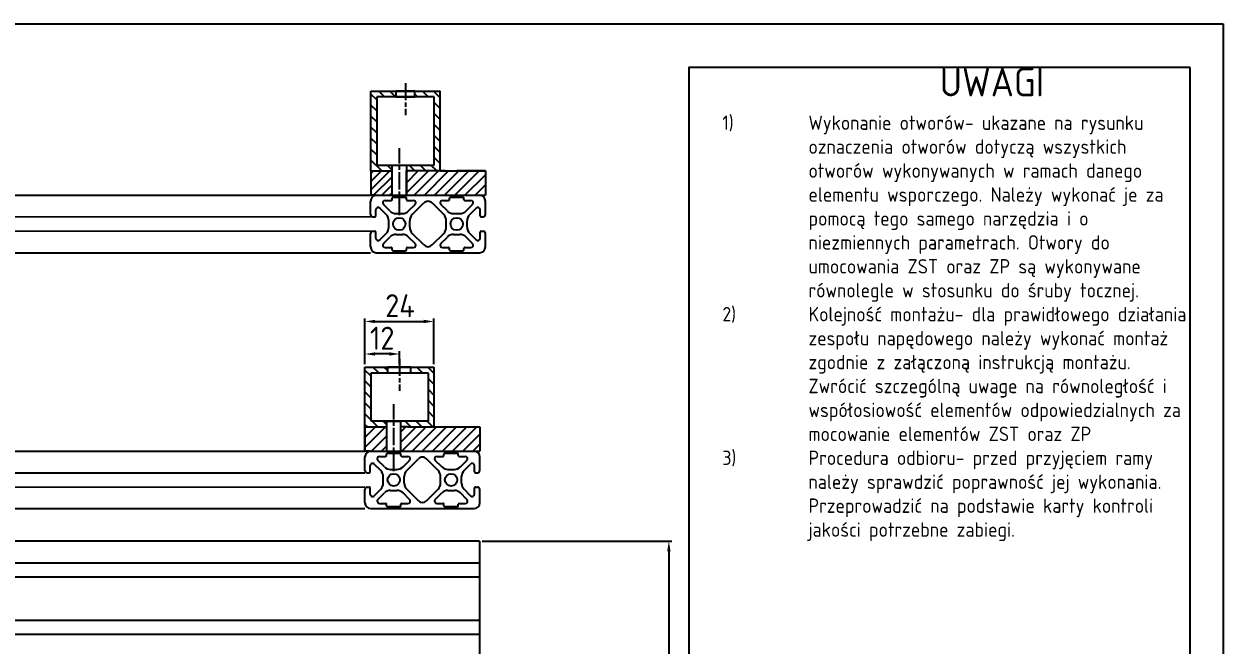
# Model space of a CAD drawing. Header units: millimetres. Extents: x 825 to 4294, y 1031 to 3282.
# Drawn here: x 3867.2 to 4285, y 1409.1 to 1625.4 of the extents above; entities that cross this region are included whole.
import ezdxf

# ---------------------------------------------------------------- set-up
doc = ezdxf.new("R2010")
doc.units = ezdxf.units.MM
for name, pattern in [('AM_ISO08W050', [18, 12, -1.5, 3, -1.5]), ('AM_ISO08W050x2', [9, 6, -0.75, 1.5, -0.75]), ('AUSGEZOGEN', [0]), ('PHL_THICK', [0])]:
    doc.linetypes.add(name, pattern=pattern)
for name, color, linetype, lineweight in [('AM_5', 3, 'Continuous', 25), ('AM_7N', 4, 'AM_ISO08W050', 25), ('AM_8', 1, 'Continuous', 25), ('linie4fun', 6, 'Continuous', 25)]:
    doc.layers.add(name, color=color, linetype=linetype, lineweight=lineweight)
doc.layers.add('L5STAR', color=7, linetype='AUSGEZOGEN')
doc.layers.add('wymiar', color=90, linetype='Continuous')
doc.styles.get("Standard").update_dxf_attribs({"font": 'geniso.shx'})
doc.dimstyles.new('AM_ISO$0', dxfattribs={"dimtxt": 3.5, "dimasz": 3.5, "dimexe": 1, "dimexo": 1, "dimgap": 1.5, "dimtad": 1, "dimdsep": 46, "dimtxsty": 'Standard', "dimcen": 0, "dimclrd": 256, "dimclre": 256, "dimclrt": 2, "dimadec": 0, "dimazin": 2, "dimtp": 0.1, "dimtm": 0.1, "dimtfac": 0.71, "dimtdec": 3, "dimtmove": 0, "dimatfit": 3, "dimfxl": 1, "dimlwd": -1, "dimlwe": -1, "dimarcsym": 1})
pattern_1 = [(45, (-917.7013, 222.8529), (-1.767767, 1.767767), [])]
pattern_2 = [(135, (-917.7013, 222.8529), (-1.9091883, -1.9091883), [])]
pattern_3 = [(135, (-917.7013, 236.973), (-1.9091883, -1.9091883), [])]

# ---------------------------------------------------------------- blocks, each defined once
blk = doc.blocks.new('*D104')
at = {"layer": 'AM_5', "linetype": 'ByBlock', "transparency": 16777216}
for p, q in [((4026.89, 1445.3), (4092.91, 1445.3)), ((4091.91, 1441.8), (4091.91, 1060.78)), ((4026.89, 1057.28), (4092.91, 1057.28))]:
    blk.add_line(p, q, dxfattribs=at)
at = {"layer": 'AM_5', "transparency": 16777216}
for points in [[(4091.33, 1441.8), (4092.5, 1441.8), (4091.91, 1445.3)], [(4091.33, 1060.78), (4092.5, 1060.78), (4091.91, 1057.28)]]:
    blk.add_solid(points, dxfattribs=at)
at = {"layer": 'DEFPOINTS', "color": 0, "transparency": 16777216}
for p in [(4025.89, 1445.3), (4025.89, 1057.28), (4091.91, 1057.28)]:
    blk.add_point(p, dxfattribs=at)
at = {"layer": 'AM_5', "color": 2, "transparency": 16777216, "insert": (4086.41, 1250.18), "char_height": 8, "attachment_point": 5, "rotation": 90}
blk.add_mtext('388', dxfattribs=at)
blk = doc.blocks.new('*D123')
at = {"layer": 'AM_5', "linetype": 'ByBlock', "transparency": 16777216}
for p, q in [((3986.03, 1506.94), (3986.03, 1522.8)), ((3989.53, 1521.8), (4006.53, 1521.8)), ((4010.03, 1506.94), (4010.03, 1522.8))]:
    blk.add_line(p, q, dxfattribs=at)
at = {"layer": 'AM_5', "transparency": 16777216}
for points in [[(3989.53, 1522.38), (3989.53, 1521.22), (3986.03, 1521.8)], [(4006.53, 1522.38), (4006.53, 1521.22), (4010.03, 1521.8)]]:
    blk.add_solid(points, dxfattribs=at)
at = {"layer": 'DEFPOINTS', "color": 0, "transparency": 16777216}
for p in [(4010.03, 1521.8), (3986.03, 1505.94), (4010.03, 1505.94)]:
    blk.add_point(p, dxfattribs=at)
at = {"layer": 'AM_5', "color": 2, "transparency": 16777216, "insert": (3998.23, 1527.3), "char_height": 8, "attachment_point": 5}
blk.add_mtext('24', dxfattribs=at)
blk = doc.blocks.new('*D128')
at = {"layer": 'AM_5', "linetype": 'ByBlock', "transparency": 16777216}
for p, q in [((3986.03, 1506.94), (3986.03, 1511.48)), ((3994.53, 1510.48), (3989.53, 1510.48)), ((3998.03, 1506.94), (3998.03, 1511.48))]:
    blk.add_line(p, q, dxfattribs=at)
at = {"layer": 'AM_5', "transparency": 16777216}
for points in [[(3989.53, 1511.06), (3989.53, 1509.89), (3986.03, 1510.48)], [(3994.53, 1511.06), (3994.53, 1509.89), (3998.03, 1510.48)]]:
    blk.add_solid(points, dxfattribs=at)
at = {"layer": 'DEFPOINTS', "color": 0, "transparency": 16777216}
for p in [(3986.03, 1510.48), (3986.03, 1505.94), (3998.03, 1505.94)]:
    blk.add_point(p, dxfattribs=at)
at = {"layer": 'AM_5', "color": 2, "transparency": 16777216, "insert": (3992.03, 1515.98), "char_height": 8, "attachment_point": 5}
blk.add_mtext('12', dxfattribs=at)

msp = doc.modelspace()

# ---------------------------------------------------------------- hatches: boundary and pattern name
at = {"layer": 'AM_8'}
h = msp.add_hatch(dxfattribs=at)
h.set_pattern_fill('_U', color=256, scale=2.7, angle=135, style=0, pattern_type=0)
h.set_pattern_definition(pattern_3)
h.paths.add_polyline_path([(3996.81742, 1600.05505), (3996.81742, 1602.05505), (3988.11742, 1602.05505), (3988.11742, 1574.20985), (3995.47916, 1574.20985), (3995.47916, 1576.20985), (3990.11742, 1576.20985), (3990.11742, 1600.05505)])
h = msp.add_hatch(dxfattribs=at)
h.set_pattern_fill('_U', color=256, scale=2.7, angle=135, style=0, pattern_type=0)
h.set_pattern_definition(pattern_3)
h.paths.add_polyline_path([(4010.11742, 1576.20985), (4000.47916, 1576.20985), (4000.47916, 1574.20985), (4003.03271, 1574.20985), (4012.11742, 1574.20985), (4012.11742, 1602.05505), (4003.41742, 1602.05505), (4003.41742, 1600.05505), (4010.11742, 1600.05505)])
h = msp.add_hatch(dxfattribs=at)
h.set_pattern_fill('_U', color=256, scale=2, angle=45, style=0, pattern_type=0)
h.set_pattern_definition([(45, (-917.7013, 236.9729), (-1.4142136, 1.4142136), [])])
h.paths.add_polyline_path([(3995.47916, 1565.74348), (3995.47916, 1574.20985), (3988.11742, 1574.20985), (3988.11742, 1565.74348)])
h = msp.add_hatch(dxfattribs=at)
h.set_pattern_fill('_U', color=256, scale=2.5, angle=45, style=0, pattern_type=0)
h.set_pattern_definition([(45, (-917.7013, 236.973), (-1.767767, 1.767767), [])])
h.paths.add_polyline_path([(4027.97916, 1574.20985), (4000.47916, 1574.20985), (4000.47916, 1565.74348), (4027.97916, 1565.74348)])
h = msp.add_hatch(dxfattribs=at)
h.set_pattern_fill('_U', color=256, scale=2.7, angle=135, style=0, pattern_type=0)
h.set_pattern_definition(pattern_2)
h.paths.add_polyline_path([(3993.53167, 1485.09706), (3993.53167, 1487.09706), (3988.16992, 1487.09706), (3988.16992, 1503.94229), (3993.83167, 1503.94229), (3993.83167, 1505.94229), (3986.03167, 1505.94229), (3986.03167, 1485.09706)])
h = msp.add_hatch(dxfattribs=at)
h.set_pattern_fill('_U', color=256, scale=2.7, angle=135, style=0, pattern_type=0)
h.set_pattern_definition(pattern_2)
h.paths.add_polyline_path([(4008.03167, 1487.09706), (3998.53167, 1487.09706), (3998.53167, 1485.09706), (4010.03167, 1485.09706), (4010.03167, 1505.94229), (4002.03167, 1505.94229), (4002.03167, 1503.94229), (4008.03167, 1503.94229)])
h = msp.add_hatch(dxfattribs=at)
h.set_pattern_fill('_U', color=256, scale=2.5, angle=45, style=0, pattern_type=0)
h.set_pattern_definition(pattern_1)
h.paths.add_polyline_path([(3986.03167, 1485.09706), (3986.03167, 1476.63069), (3993.53167, 1476.63069), (3993.53167, 1485.09706)])
h = msp.add_hatch(dxfattribs=at)
h.set_pattern_fill('_U', color=256, scale=2.5, angle=45, style=0, pattern_type=0)
h.set_pattern_definition(pattern_1)
h.paths.add_polyline_path([(4026.03167, 1485.09706), (3998.53167, 1485.09706), (3998.53167, 1476.63069), (4026.03167, 1476.63069)])

# ---------------------------------------------------------------- linework, layer by layer
at = {"layer": 'AM_7N', "linetype": 'AM_ISO08W050x2'}
for p, q in [((4000.11742, 1604.83671), (4000.11742, 1593.63671)), ((3998.0342, 1558.81098), (3998.00786, 1582.11167)), ((3998.03167, 1508.81648), (3998.03167, 1497.61648)), ((3996.08389, 1469.70471), (3996.05755, 1493.0054))]:
    msp.add_line(p, q, dxfattribs=at)
at = {"layer": 'L5STAR'}
msp.add_line((3988.11742, 1602.05505), (4012.11742, 1602.05505), dxfattribs=at)
msp.add_line((3988.11742, 1602.05505), (4012.11742, 1602.05505), dxfattribs=at)
at = {"layer": 'linie4fun'}
for p, q in [((3988.11742, 1602.05505), (4012.11742, 1602.09278)), ((3988.11742, 1602.05505), (4012.11742, 1602.09278)), ((3988.11742, 1574.20985), (3988.11742, 1602.05505)), ((3988.11742, 1574.20985), (3988.11742, 1602.05505)), ((4003.41742, 1602.07392), (3996.81742, 1602.05505)), ((4000.11742, 1602.05505), (3996.81742, 1602.05505)), ((3996.81742, 1602.05505), (3996.81742, 1600.05505)), ((4003.41742, 1600.05505), (4003.41742, 1602.07392)), ((4012.11742, 1602.09278), (4012.11742, 1574.20985)), ((4012.11742, 1602.09278), (4012.11742, 1574.20985)), ((3990.11742, 1600.05505), (3990.11742, 1576.20985)), ((4010.11742, 1600.05505), (3990.11742, 1600.05505)), ((3990.11742, 1600.05505), (3990.11742, 1576.20985)), ((3990.11742, 1600.05505), (3990.11742, 1576.20985)), ((4010.11742, 1600.05505), (3990.11742, 1600.05505)), ((3990.11742, 1600.05505), (3990.11742, 1576.20985)), ((3996.81742, 1600.05505), (4003.41742, 1600.05505)), ((4010.11742, 1576.20985), (4010.11742, 1600.05505)), ((4010.11742, 1576.20985), (4010.11742, 1600.05505)), ((3988.11742, 1574.20985), (3988.11742, 1578.20985)), ((3988.11742, 1574.20985), (3988.11742, 1578.20985)), ((3988.11742, 1574.20985), (3988.11742, 1576.20985)), ((3988.11742, 1574.20985), (3988.11742, 1576.20985)), ((3990.11742, 1576.20985), (4010.11742, 1576.20985)), ((3990.11742, 1576.20985), (4010.11742, 1576.20985)), ((3995.47916, 1576.20985), (4000.47916, 1576.20985)), ((3995.47916, 1565.74348), (3995.47916, 1576.20985)), ((3995.47916, 1576.20985), (4000.47916, 1576.20985)), ((4000.47916, 1576.20985), (4000.47916, 1565.74348)), ((3988.11742, 1574.20985), (3988.11742, 1565.74348)), ((3988.11742, 1574.20985), (3993.0175, 1574.20985)), ((3993.0175, 1574.20985), (3995.47916, 1574.20985)), ((4000.47916, 1565.74348), (4000.47916, 1574.20985)), ((4003.03271, 1574.20985), (4000.47916, 1574.20985)), ((4012.11742, 1574.20985), (4003.03271, 1574.20985)), ((4013.97131, 1574.20985), (4003.97916, 1574.20985)), ((4013.97131, 1574.20985), (4003.97916, 1574.20985)), ((4012.11742, 1574.20985), (4027.97916, 1574.20985)), ((4013.97131, 1574.20985), (4017.97916, 1574.20985)), ((4027.97916, 1574.20985), (4017.97916, 1574.20985)), ((4027.20317, 1574.20985), (4017.97916, 1574.20985)), ((4027.20317, 1574.20985), (4027.97916, 1574.20985)), ((4027.97916, 1574.20985), (4027.97916, 1565.74348)), ((3692.11742, 1565.74348), (3987.97916, 1565.74348)), ((3988.11742, 1565.74348), (3987.97916, 1565.74348)), ((3989.47916, 1565.74348), (3988.11742, 1565.74348)), ((3989.47916, 1565.74348), (4026.47916, 1565.74348)), ((4026.47916, 1565.74348), (4027.97916, 1565.74348)), ((3691.8831, 1558.47779), (3987.97916, 1558.24348)), ((3987.97916, 1553.24348), (3691.8831, 1553.00916)), ((3692.09935, 1545.74347), (3987.97916, 1545.74348)), ((3986.03167, 1476.63069), (3986.03167, 1505.94229)), ((3986.03167, 1505.94229), (4010.03167, 1505.94229)), ((3998.03167, 1505.94229), (3993.83167, 1505.94229)), ((3993.83167, 1505.94229), (3993.83167, 1503.94229)), ((4002.03167, 1505.94229), (3993.83167, 1505.94229)), ((4002.03167, 1503.94229), (4002.03167, 1505.94229)), ((4010.03167, 1505.94229), (4010.03167, 1485.09706)), ((3988.16992, 1487.09706), (3988.16992, 1503.94229)), ((3988.16992, 1503.94229), (4008.03167, 1503.94229)), ((3993.83167, 1503.94229), (4002.03167, 1503.94229)), ((4008.03167, 1503.94229), (4008.03167, 1487.09706)), ((3986.16992, 1485.09706), (3986.03167, 1485.09706)), ((3986.03167, 1485.09706), (3986.03167, 1476.63069)), ((3986.03167, 1485.09706), (3990.03167, 1485.09706)), ((3986.1008, 1485.09706), (3990.89361, 1485.09706)), ((3986.16992, 1485.09706), (3988.16992, 1485.09706)), ((4008.03167, 1487.09706), (3988.16992, 1487.09706)), ((4008.03167, 1487.09706), (3988.16992, 1487.09706)), ((3990.89361, 1485.09706), (3993.53167, 1485.09706)), ((3993.53167, 1487.09706), (3998.53167, 1487.09706)), ((3998.53167, 1487.09706), (3993.53167, 1487.09706)), ((3993.53167, 1487.09706), (3993.53167, 1476.63069)), ((3998.53167, 1476.63069), (3998.53167, 1487.09706)), ((4000.86136, 1485.09706), (3998.53167, 1485.09706)), ((4000.86136, 1485.09706), (4026.03167, 1485.09706)), ((4010.03167, 1485.09706), (4025.25568, 1485.09706)), ((4025.25568, 1485.09706), (4026.03167, 1485.09706)), ((4026.03167, 1485.09706), (4026.03167, 1476.63069)), ((3692.11742, 1476.59706), (3986.03167, 1476.63069)), ((3986.16992, 1476.63069), (3986.03167, 1476.63069)), ((3987.53167, 1476.63069), (3986.16992, 1476.63069)), ((3987.53167, 1476.63069), (4024.53167, 1476.63069)), ((4024.53167, 1476.63069), (4026.03167, 1476.63069)), ((3692.11742, 1469.13069), (3986.03167, 1469.13069)), ((3986.03167, 1464.13069), (3691.8831, 1463.89637)), ((3692.18626, 1456.63069), (3986.03167, 1456.63069)), ((4025.88935, 1445.3011), (3651.38935, 1445.3011)), ((4025.88935, 1445.3011), (4025.88935, 1405.3011)), ((3651.38935, 1437.8011), (4025.88935, 1437.8011)), ((4025.88935, 1432.8011), (3651.38935, 1432.8011)), ((3651.38935, 1417.8011), (4025.88935, 1417.8011)), ((4025.88935, 1412.8011), (3651.38935, 1412.8011))]:
    msp.add_line(p, q, dxfattribs=at)
at = {"layer": 'linie4fun', "linetype": 'PHL_THICK'}
for p, q in [((3987.97916, 1559.04348), (3987.97916, 1563.74348)), ((3989.97916, 1565.74348), (4025.97916, 1565.74348)), ((3994.72327, 1560.27216), (3992.47297, 1562.52246)), ((3993.06157, 1563.94348), (3995.17916, 1563.94348)), ((3995.47916, 1564.24348), (3995.47916, 1564.74348)), ((3995.77916, 1565.04348), (4000.17916, 1565.04348)), ((4000.47916, 1564.24348), (4000.47916, 1564.74348)), ((4000.77916, 1563.94348), (4002.89675, 1563.94348)), ((4001.23505, 1560.27216), (4003.48535, 1562.52246)), ((4002.50784, 1558.99936), (4006.56494, 1563.05647)), ((4013.45048, 1558.99936), (4009.39337, 1563.05647)), ((4014.72327, 1560.27216), (4012.47297, 1562.52246)), ((4013.06157, 1563.94348), (4015.17916, 1563.94348)), ((4015.47916, 1564.24348), (4015.47916, 1564.74348)), ((4015.77916, 1565.04348), (4020.17916, 1565.04348)), ((4020.47916, 1564.24348), (4020.47916, 1564.74348)), ((4020.77916, 1563.94348), (4022.89675, 1563.94348)), ((4021.23505, 1560.27216), (4023.48535, 1562.52246)), ((4027.97916, 1559.04348), (4027.97916, 1563.74348)), ((3989.77916, 1558.54348), (3989.77916, 1560.66106)), ((3993.45048, 1558.99936), (3991.20017, 1561.24967)), ((3996.84459, 1559.39348), (3999.11373, 1559.39348)), ((4016.84459, 1559.39348), (4019.11373, 1559.39348)), ((4022.50784, 1558.99936), (4024.75814, 1561.24967)), ((4026.17916, 1558.54348), (4026.17916, 1560.66106)), ((3988.77916, 1558.24348), (3989.47916, 1558.24348)), ((3994.32916, 1554.60891), (3994.32916, 1556.87804)), ((4001.62916, 1554.60891), (4001.62916, 1556.87804)), ((4014.32916, 1554.60891), (4014.32916, 1556.87804)), ((4021.62916, 1554.60891), (4021.62916, 1556.87804)), ((4026.47916, 1558.24348), (4027.17916, 1558.24348)), ((3987.97916, 1547.74348), (3987.97916, 1552.44348)), ((3988.77916, 1553.24348), (3989.47916, 1553.24348)), ((3989.77916, 1550.82589), (3989.77916, 1552.94348)), ((3991.20017, 1550.23728), (3993.45048, 1552.48759)), ((3992.47297, 1548.96449), (3994.72327, 1551.2148)), ((3996.84459, 1552.09348), (3999.11373, 1552.09348)), ((4003.48535, 1548.96449), (4001.23505, 1551.2148)), ((4006.56494, 1548.43048), (4002.50784, 1552.48759)), ((4009.39337, 1548.43048), (4013.45048, 1552.48759)), ((4012.47297, 1548.96449), (4014.72327, 1551.2148)), ((4016.84459, 1552.09348), (4019.11373, 1552.09348)), ((4023.48535, 1548.96449), (4021.23505, 1551.2148)), ((4024.75814, 1550.23728), (4022.50784, 1552.48759)), ((4026.17916, 1550.82589), (4026.17916, 1552.94348)), ((4026.47916, 1553.24348), (4027.17916, 1553.24348)), ((4027.97916, 1547.74348), (4027.97916, 1552.44348)), ((3993.06157, 1547.54348), (3995.17916, 1547.54348)), ((3995.47916, 1546.74348), (3995.47916, 1547.24348)), ((3995.77916, 1546.44348), (4000.17916, 1546.44348)), ((4000.47916, 1546.74348), (4000.47916, 1547.24348)), ((4000.77916, 1547.54348), (4002.89675, 1547.54348)), ((4013.06157, 1547.54348), (4015.17916, 1547.54348)), ((4015.47916, 1546.74348), (4015.47916, 1547.24348)), ((4015.77916, 1546.44348), (4020.17916, 1546.44348)), ((4020.47916, 1546.74348), (4020.47916, 1547.24348)), ((4020.77916, 1547.54348), (4022.89675, 1547.54348)), ((3989.97916, 1545.74348), (4025.97916, 1545.74348)), ((3988.03167, 1476.63069), (4024.03167, 1476.63069)), ((3991.11408, 1474.83069), (3993.23167, 1474.83069)), ((3993.53167, 1475.13069), (3993.53167, 1475.63069)), ((3993.83167, 1475.93069), (3998.23167, 1475.93069)), ((3998.53167, 1475.13069), (3998.53167, 1475.63069)), ((3998.83167, 1474.83069), (4000.94925, 1474.83069)), ((4011.11408, 1474.83069), (4013.23167, 1474.83069)), ((4013.53167, 1475.13069), (4013.53167, 1475.63069)), ((4013.83167, 1475.93069), (4018.23167, 1475.93069)), ((4018.53167, 1475.13069), (4018.53167, 1475.63069)), ((4018.83167, 1474.83069), (4020.94925, 1474.83069)), ((3986.03167, 1469.93069), (3986.03167, 1474.63069)), ((3987.83166, 1469.43069), (3987.83166, 1471.54828)), ((3991.50299, 1469.88658), (3989.25268, 1472.13688)), ((3992.77578, 1471.15937), (3990.52547, 1473.40967)), ((3999.28755, 1471.15937), (4001.53786, 1473.40967)), ((4000.56034, 1469.88658), (4004.61745, 1473.94368)), ((4011.50299, 1469.88658), (4007.44588, 1473.94368)), ((4012.77578, 1471.15937), (4010.52547, 1473.40967)), ((4019.28755, 1471.15937), (4021.53786, 1473.40967)), ((4020.56035, 1469.88658), (4022.81065, 1472.13688)), ((4024.23167, 1469.43069), (4024.23167, 1471.54828)), ((4026.03167, 1469.93069), (4026.03167, 1474.63069)), ((3986.83166, 1469.13069), (3987.53167, 1469.13069)), ((3992.38167, 1465.49612), (3992.38167, 1467.76526)), ((3994.8971, 1470.28069), (3997.16623, 1470.28069)), ((3999.68166, 1465.49612), (3999.68166, 1467.76526)), ((4012.38167, 1465.49612), (4012.38167, 1467.76526)), ((4014.8971, 1470.28069), (4017.16623, 1470.28069)), ((4019.68167, 1465.49612), (4019.68167, 1467.76526)), ((4024.53167, 1469.13069), (4025.23167, 1469.13069)), ((3986.03167, 1458.63069), (3986.03167, 1463.33069)), ((3986.83166, 1464.13069), (3987.53167, 1464.13069)), ((3987.83166, 1461.7131), (3987.83166, 1463.83069)), ((3989.25268, 1461.1245), (3991.50299, 1463.3748)), ((3994.8971, 1462.98069), (3997.16623, 1462.98069)), ((4004.61745, 1459.31769), (4000.56034, 1463.3748)), ((4007.44588, 1459.31769), (4011.50299, 1463.3748)), ((4014.8971, 1462.98069), (4017.16623, 1462.98069)), ((4022.81065, 1461.1245), (4020.56035, 1463.3748)), ((4024.23167, 1461.7131), (4024.23167, 1463.83069)), ((4024.53167, 1464.13069), (4025.23167, 1464.13069)), ((4026.03167, 1458.63069), (4026.03167, 1463.33069)), ((3990.52547, 1459.8517), (3992.77578, 1462.10201)), ((3991.11408, 1458.43069), (3993.23167, 1458.43069)), ((3993.53167, 1457.63069), (3993.53167, 1458.13069)), ((3998.53167, 1457.63069), (3998.53167, 1458.13069)), ((3998.83167, 1458.43069), (4000.94925, 1458.43069)), ((4001.53786, 1459.8517), (3999.28755, 1462.10201)), ((4010.52547, 1459.8517), (4012.77578, 1462.10201)), ((4011.11408, 1458.43069), (4013.23167, 1458.43069)), ((4013.53167, 1457.63069), (4013.53167, 1458.13069)), ((4018.53167, 1457.63069), (4018.53167, 1458.13069)), ((4018.83167, 1458.43069), (4020.94925, 1458.43069)), ((4021.53786, 1459.8517), (4019.28755, 1462.10201)), ((3988.03167, 1456.63069), (4024.03167, 1456.63069)), ((3993.83167, 1457.33069), (3998.23167, 1457.33069)), ((4013.83167, 1457.33069), (4018.23167, 1457.33069))]:
    msp.add_line(p, q, dxfattribs=at)
for centre in [(3997.97916, 1555.74348), (4017.97916, 1555.74348), (3996.03167, 1466.63069), (4016.03167, 1466.63069)]:
    msp.add_circle(centre, 2.15, dxfattribs=at)
for centre, radius, start, end in [((3989.97916, 1563.74348), 2, 90, 180), ((3993.06157, 1563.11106), 0.83241, 89.9999893, 225.0000013), ((3995.17916, 1564.24348), 0.3, 269.9999636, 0), ((3995.77916, 1564.74348), 0.3, 89.9999636, 180), ((4000.17916, 1564.74348), 0.3, 0, 90.0000307), ((4000.77916, 1564.24348), 0.3, 180, 270.0000422), ((4002.89675, 1563.11106), 0.83241, 315.0000002, 90.0000087), ((4007.97916, 1561.64226), 2, 44.9999971, 135.0000044), ((4013.06157, 1563.11106), 0.83241, 89.9999893, 225.0000013), ((4015.17916, 1564.24348), 0.3, 269.9999636, 0), ((4015.77916, 1564.74348), 0.3, 89.9999636, 180), ((4020.17916, 1564.74348), 0.3, 0, 90.0000307), ((4020.77916, 1564.24348), 0.3, 180, 270.0000422), ((4022.89675, 1563.11106), 0.83241, 315.0000002, 90.0000087), ((4025.97916, 1563.74348), 2, 0, 90), ((3988.77916, 1559.04348), 0.8, 180, 269.9999454), ((3989.47916, 1558.54348), 0.3, 270, 0), ((3990.61157, 1560.66106), 0.83241, 44.999975, 180), ((3991.32916, 1556.87804), 3, 0, 45.0000033), ((3996.84459, 1562.39348), 3, 225.0000033, 269.9999973), ((3999.11373, 1562.39348), 3, 270.0000033, 315.0000036), ((4004.62916, 1556.87804), 3, 135.0000005, 180), ((4011.32916, 1556.87804), 3, 0, 45.0000005), ((4016.84459, 1562.39348), 3, 224.9999968, 269.9999973), ((4019.11373, 1562.39348), 3, 270.0000033, 314.9999972), ((4024.62916, 1556.87804), 3, 134.9999965, 180), ((4025.34675, 1560.66106), 0.83241, 0, 135.0000245), ((4026.47916, 1558.54348), 0.3, 180, 270), ((4027.17916, 1559.04348), 0.8, 270.0000546, 0), ((3991.32916, 1554.60891), 3, 314.9999965, 0), ((4004.62916, 1554.60891), 3, 180, 224.999999), ((4011.32916, 1554.60891), 3, 315, 0), ((4024.62916, 1554.60891), 3, 180, 225.0000033), ((3988.77916, 1552.44348), 0.8, 90.0000546, 180), ((3989.47916, 1552.94348), 0.3, 0, 90), ((3990.61157, 1550.82589), 0.83241, 180, 315.0000245), ((3996.84459, 1549.09348), 3, 90.0000033, 134.9999972), ((3999.11373, 1549.09348), 3, 44.9999968, 89.9999973), ((4016.84459, 1549.09348), 3, 90.0000033, 135.0000036), ((4019.11373, 1549.09348), 3, 45.0000033, 89.9999973), ((4025.34675, 1550.82589), 0.83241, 224.999975, 0), ((4026.47916, 1552.94348), 0.3, 90, 180), ((4027.17916, 1552.44348), 0.8, 0, 89.9999454), ((3989.97916, 1547.74348), 2, 180, 270), ((3993.06157, 1548.37589), 0.83241, 135.0000002, 270.0000087), ((3995.17916, 1547.24348), 0.3, 0, 90.0000422), ((3995.77916, 1546.74348), 0.3, 180, 270.0000307), ((4000.17916, 1546.74348), 0.3, 269.9999636, 0), ((4000.77916, 1547.24348), 0.3, 89.9999636, 180), ((4002.89675, 1548.37589), 0.83241, 269.9999893, 45.0000013), ((4007.97916, 1549.8447), 2, 224.9999998, 314.9999987), ((4013.06157, 1548.37589), 0.83241, 135.0000002, 270.0000087), ((4015.17916, 1547.24348), 0.3, 0, 90.0000422), ((4015.77916, 1546.74348), 0.3, 180, 270.0000307), ((4020.17916, 1546.74348), 0.3, 269.9999636, 0), ((4020.77916, 1547.24348), 0.3, 89.9999636, 180), ((4022.89675, 1548.37589), 0.83241, 269.9999893, 45.0000013), ((4025.97916, 1547.74348), 2, 270, 0), ((3988.03167, 1474.63069), 2, 90, 180), ((3991.11408, 1473.99828), 0.83241, 89.9999893, 225.0000013), ((3993.23167, 1475.13069), 0.3, 269.9999636, 0), ((3993.83167, 1475.63069), 0.3, 89.9999636, 180), ((3998.23167, 1475.63069), 0.3, 0, 90.0000307), ((3998.83167, 1475.13069), 0.3, 180, 270.0000422), ((4000.94925, 1473.99828), 0.83241, 315.0000002, 90.0000087), ((4011.11408, 1473.99828), 0.83241, 89.9999893, 225.0000013), ((4013.23167, 1475.13069), 0.3, 269.9999636, 0), ((4013.83167, 1475.63069), 0.3, 89.9999636, 180), ((4018.23167, 1475.63069), 0.3, 0, 90.0000307), ((4018.83167, 1475.13069), 0.3, 180, 270.0000422), ((4020.94925, 1473.99828), 0.83241, 315.0000002, 90.0000087), ((4024.03167, 1474.63069), 2, 0, 90), ((3988.66408, 1471.54828), 0.83241, 44.999975, 180), ((3994.8971, 1473.28069), 3, 225.0000033, 269.9999973), ((3997.16623, 1473.28069), 3, 270.0000033, 315.0000036), ((4006.03167, 1472.52947), 2, 44.9999971, 135.0000044), ((4014.8971, 1473.28069), 3, 224.9999968, 269.9999973), ((4017.16623, 1473.28069), 3, 270.0000033, 314.9999972), ((4023.39925, 1471.54828), 0.83241, 0, 135.0000245), ((3986.83167, 1469.93069), 0.8, 180, 269.9999454), ((3987.53167, 1469.43069), 0.3, 270, 0), ((3989.38167, 1467.76526), 3, 0, 45.0000033), ((4002.68166, 1467.76526), 3, 135.0000005, 180), ((4009.38167, 1467.76526), 3, 0, 45.0000005), ((4022.68167, 1467.76526), 3, 134.9999965, 180), ((4024.53167, 1469.43069), 0.3, 180, 270), ((4025.23167, 1469.93069), 0.8, 270.0000546, 0), ((3986.83167, 1463.33069), 0.8, 90.0000546, 180), ((3987.53167, 1463.83069), 0.3, 0, 90), ((3989.38167, 1465.49612), 3, 314.9999965, 0), ((3994.8971, 1459.98069), 3, 90.0000033, 134.9999972), ((3997.16623, 1459.98069), 3, 44.9999968, 89.9999973), ((4002.68166, 1465.49612), 3, 180, 224.999999), ((4009.38167, 1465.49612), 3, 315, 0), ((4014.8971, 1459.98069), 3, 90.0000033, 135.0000036), ((4017.16623, 1459.98069), 3, 45.0000033, 89.9999973), ((4022.68167, 1465.49612), 3, 180, 225.0000033), ((4024.53167, 1463.83069), 0.3, 90, 180), ((4025.23167, 1463.33069), 0.8, 0, 89.9999454), ((3988.03167, 1458.63069), 2, 180, 270), ((3988.66408, 1461.7131), 0.83241, 180, 315.0000245), ((3991.11408, 1459.2631), 0.83241, 135.0000002, 270.0000087), ((3993.23167, 1458.13069), 0.3, 0, 90.0000422), ((3998.83167, 1458.13069), 0.3, 89.9999636, 180), ((4000.94925, 1459.2631), 0.83241, 269.9999893, 45.0000013), ((4006.03167, 1460.73191), 2, 224.9999998, 314.9999987), ((4011.11408, 1459.2631), 0.83241, 135.0000002, 270.0000087), ((4013.23167, 1458.13069), 0.3, 0, 90.0000422), ((4018.83167, 1458.13069), 0.3, 89.9999636, 180), ((4020.94925, 1459.2631), 0.83241, 269.9999893, 45.0000013), ((4023.39925, 1461.7131), 0.83241, 224.999975, 0), ((4024.03167, 1458.63069), 2, 270, 0), ((3993.83167, 1457.63069), 0.3, 180, 270.0000307), ((3998.23167, 1457.63069), 0.3, 269.9999636, 0), ((4013.83167, 1457.63069), 0.3, 180, 270.0000307), ((4018.23167, 1457.63069), 0.3, 269.9999636, 0)]:
    msp.add_arc(centre, radius, start, end, dxfattribs=at)
at = {"layer": 'wymiar'}
for p, q in [((3443.99377, 1625.39422), (4284.99377, 1625.39422)), ((4284.99377, 1625.39422), (4284.99377, 1031.39422))]:
    msp.add_line(p, q, dxfattribs=at)
msp.add_lwpolyline([(4273.60073, 1610.18566), (4098.85675, 1610.18566), (4098.85675, 1396.57797), (4273.60073, 1396.57797)], close=True, dxfattribs=at)

# ---------------------------------------------------------------- texts
at = {"layer": 'wymiar', "insert": (4100.55739, 1610.18566), "char_height": 10, "attachment_point": 1}
msp.add_mtext_dynamic_manual_height_columns('^I        UWAGI\\P\\pxi-3,l4,t4;{\\H0.5x;1)^IWykonanie otworów- ukazane na rysunku oznaczenia otworów dotyczą wszystkich otworów wykonywanych w ramach danego elementu wsporczego. Należy wykonać je za pomocą tego samego narzędzia i o niezmiennych parametrach. Otwory do umocowania ZST oraz ZP są wykonywane równolegle w stosunku do śruby tocznej.\\P2)^IKolejność montażu- dla prawidłowego działania zespołu napędowego należy wykonać montaż zgodnie z załączoną instrukcją montażu. Zwrócić szczególną uwage na równoległość i współosiowość elementów odpowiedzialnych za mocowanie elementów ZST oraz ZP\\P3)^IProcedura odbioru- przed przyjęciem ramy należy sprawdzić poprawność jej wykonania. Przeprowadzić na podstawie karty kontroli jakości potrzebne zabiegi.}', width=173.0433407, gutter_width=12.5, heights=[0], dxfattribs=at)

# ---------------------------------------------------------------- dimensions: what is measured, and where the dimension line sits
at = {"layer": 'AM_5'}
dim = msp.add_linear_dim(base=(4010.03167, 1521.80063), p1=(3986.03167, 1505.94229), p2=(4010.03167, 1505.94229), dimstyle='AM_ISO$0', override={"dimtxt": 8}, dxfattribs=at)
dim.commit()
dim.dimension.update_dxf_attribs({"geometry": '*D123', "text_midpoint": (3998.23332, 1521.80063), "dimtype": 160})
dim = msp.add_linear_dim(base=(3986.03167, 1510.47572), p1=(3998.03167, 1505.94229), p2=(3986.03167, 1505.94229), dimstyle='AM_ISO$0', override={"dimtxt": 8, "dimpost": ''}, dxfattribs=at)
dim.commit()
dim.dimension.update_dxf_attribs({"geometry": '*D128', "text_midpoint": (3992.03167, 1515.97651)})
dim = msp.add_linear_dim(base=(4091.91411, 1057.27835), p1=(4025.88935, 1445.3011), p2=(4025.88935, 1057.27835), angle=90, text='388', dimstyle='AM_ISO$0', override={"dimtxt": 8}, dxfattribs=at)
dim.commit()
dim.dimension.update_dxf_attribs({"geometry": '*D104', "text_midpoint": (4091.91411, 1250.17527), "dimtype": 160})

doc.saveas('drawing.dxf')
